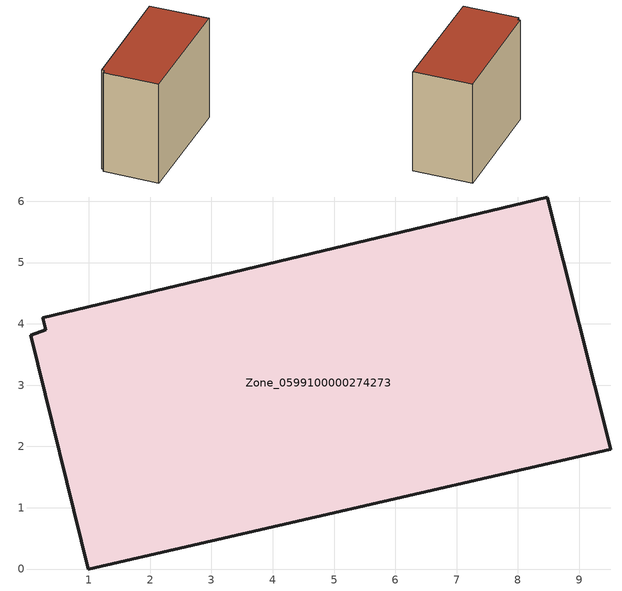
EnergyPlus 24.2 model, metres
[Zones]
Zone_0599100000274273
 floor ground (C_G): 9.51,1.95 0.99,0 0.06,3.82 0.3,3.9 0.25,4.1 8.48,6.07 z0
 wall outside (C_F): 9.51,1.95 8.48,6.07 0.25,4.1 0.3,3.9 0.06,3.82 0.99,0 9.51,1.95 z0:7.68
 roof outside (C_R): 0.99,0 9.51,1.95 8.48,6.07 0.25,4.1 0.3,3.9 0.06,3.82 z7.68
[BUILDING]
Pand.0599100000274273: North Axis=0; Terrain=City; Loads Convergence Tolerance Value=0.04; Temperature Convergence Tolerance Value=0.4; Solar Distribution=FullExterior; Maximum Number of Warmup Days=25; Minimum Number of Warmup Days=1
[Site:Location]
Rotterdam.The.Hague.AP_ZH_NLD Design_Conditions: Latitude=51.96; Longitude=4.45; Time Zone=1; Elevation=-4.5
[SITE:GROUNDTEMPERATURE:BUILDINGSURFACE]
18, 18, 18, 18, 18, 18, 18, 18, 18, 18, 18, 18
[MATERIAL] Thermal Absorptance=0.9; Solar Absorptance=0.7; Visible Absorptance=0.7
Name | Roughness | Thickness | Conductivity | Density | Specific Heat
G.TI.1946 | MediumSmooth | 0.15 | 1 | 540 | 1210
F.TI.1946 | Rough | 0.3 | 0.857143 | 1920 | 840
R.TI.1946 | MediumRough | 0.2 | 0.1 | 1500 | 1000
[CONSTRUCTION]
C_G: G.TI.1946
C_F: F.TI.1946
C_R: R.TI.1946
[ZONE]
Zone_0599100000274273: Type=1; Multiplier=1; Ceiling Height=Autocalculate; Volume=Autocalculate; Floor Area=autocalculate; Part of Total Floor Area=Yes
[ZONEINFILTRATION:DESIGNFLOWRATE]
Infil_Zone_0599100000274273: Zone or ZoneList or Space or SpaceList=Zone_0599100000274273; Schedule=AlwaysOn; Design Flow Rate Calculation Method=Flow/Area; Flow Rate per Floor Area=0.003; Constant Term Coefficient=1; Temperature Term Coefficient=0; Velocity Term Coefficient=0; Velocity Squared Term Coefficient=0
[HVACTEMPLATE:ZONE:IDEALLOADSAIRSYSTEM]
Zone_0599100000274273: Maximum Heating Supply Air Temperature=50; Minimum Cooling Supply Air Temperature=13; Maximum Heating Supply Air Humidity Ratio=0.0156; Minimum Cooling Supply Air Humidity Ratio=0.0077; Heating Limit=NoLimit; Cooling Limit=NoLimit; Dehumidification Control Type=ConstantSensibleHeatRatio; Cooling Sensible Heat Ratio=0.7; Dehumidification Setpoint=60; Humidification Control Type=None; Humidification Setpoint=30; Outdoor Air Method=None; Outdoor Air Flow Rate per Person=0.00944; Outdoor Air Flow Rate per Zone Floor Area=0; Outdoor Air Flow Rate per Zone=0; Demand Controlled Ventilation Type=None; Outdoor Air Economizer Type=NoEconomizer; Heat Recovery Type=None; Sensible Heat Recovery Effectiveness=0.7; Latent Heat Recovery Effectiveness=0.65
[ZONECONTROL:THERMOSTAT]
ThermostatControl_Zone_0599100000274273: Zone or ZoneList=Zone_0599100000274273; Control Type Schedule=DualSetpointControlType; Control 1=Thermostat_Zone_0599100000274273; Temperature Difference Between Cutout And Setpoint=0
[THERMOSTATSETPOINT:DUALSETPOINT]
Thermostat_Zone_0599100000274273: Heating Setpoint Temperature Schedule=HeatingSetpoint_Zone_0599100000274273; Cooling Setpoint Temperature Schedule=CoolingSetpoint_Zone_0599100000274273
[SCHEDULE:COMPACT]
HeatingSetpoint_Zone_0599100000274273: Through: 12/31, For: AllDays, Until: 24:00, 21
CoolingSetpoint_Zone_0599100000274273: Through: 12/31, For: AllDays, Until: 24:00, 24
DualSetpointControlType: Through: 12/31, For: AllDays, Until: 24:00, 4
AlwaysOn: Through: 12/31, For: AllDays, Until: 24:00, 1
